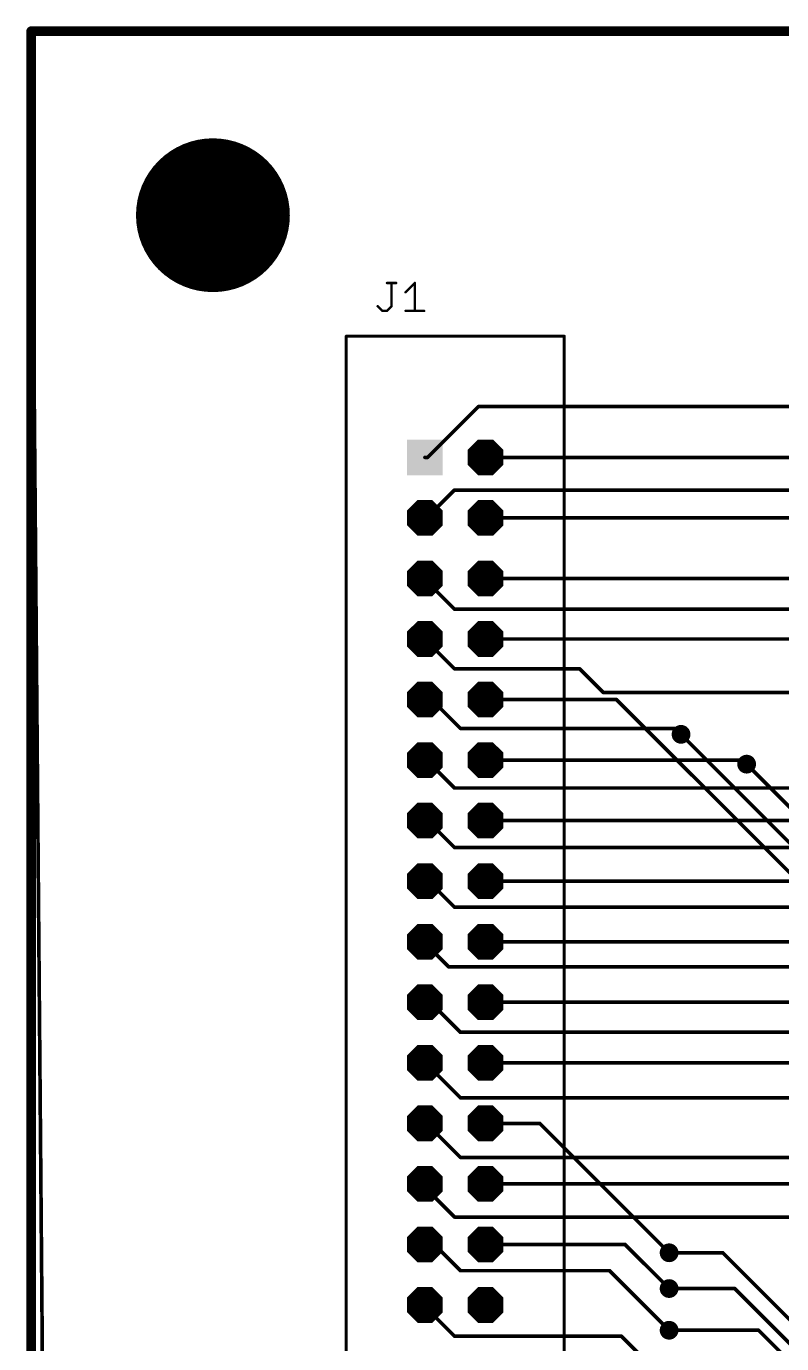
# Model space of a CAD drawing. Extents: x -0.2 to 96.6, y -1.3 to 89.2.
# Drawn here: x -0.2 to 31.5, y 33.9 to 89.2 of the extents above; entities that cross this region are included whole.
import ezdxf

# ---------------------------------------------------------------- set-up
doc = ezdxf.new("R2010")
doc.units = 0
for name, color, linetype in [('1', 22, 'CONTINUOUS'), ('16', 175, 'CONTINUOUS'), ('17', 82, 'CONTINUOUS'), ('18', 82, 'CONTINUOUS'), ('19', 53, 'CONTINUOUS'), ('20', 7, 'CONTINUOUS'), ('21', 253, 'CONTINUOUS'), ('23', 7, 'CONTINUOUS'), ('25', 253, 'CONTINUOUS')]:
    doc.layers.add(name, color=color, linetype=linetype)

# ---------------------------------------------------------------- blocks, each defined once
blk = doc.blocks.new('SQUAREP')
blk.add_solid([(-0.5, -0.5), (0.5, -0.5), (-0.5, 0.5), (0.5, 0.5)])
blk = doc.blocks.new('OCTAGONP')
at = {"const_width": 0.5}
blk.add_lwpolyline([(-0.25, -0.1036), (-0.25, 0.1036), (-0.1036, 0.25), (0.1036, 0.25), (0.25, 0.1036), (0.25, -0.1036), (0.1036, -0.25), (-0.1036, -0.25), (-0.25, -0.1036), (-0.25, 0.1036)], dxfattribs=at)
blk = doc.blocks.new('ROUNDV')
at = {"const_width": 0.5}
blk.add_lwpolyline([(0, -0.25, 1), (0, 0.25, 1), (0, -0.25)], format="xyb", dxfattribs=at)

msp = doc.modelspace()

# ---------------------------------------------------------------- linework, layer by layer
at = {"layer": '1'}
for points, const_width in [([(0, 89), (95.75, 89)], 0.4064), ([(0, 0), (0, 89)], 0.4064), ([(16.62, 71.12), (18.75, 73.25)], 0.1524), ([(18.75, 73.25), (46, 73.25)], 0.1524), ([(16.51, 71.12), (16.62, 71.12)], 0.1524), ([(19.05, 71.12), (46.63, 71.12)], 0.1524), ([(16.58, 68.58), (17.75, 69.75)], 0.1524), ([(17.75, 69.75), (46.75, 69.75)], 0.1524), ([(16.51, 68.58), (16.58, 68.58)], 0.1524), ([(19.05, 68.58), (47.67, 68.58)], 0.1524), ([(16.51, 66.04), (16.51, 65.99)], 0.1524), ([(16.51, 65.99), (17.75, 64.75)], 0.1524), ([(19.05, 66.04), (49.71, 66.04)], 0.1524), ([(17.75, 64.75), (49.5, 64.75)], 0.1524), ([(16.51, 63.5), (16.51, 63.49)], 0.1524), ([(16.51, 63.49), (17.75, 62.25)], 0.1524), ([(19.05, 63.5), (49.25, 63.5)], 0.1524), ([(17.75, 62.25), (23, 62.25)], 0.1524), ([(23, 62.25), (24, 61.25)], 0.1524), ([(16.51, 60.96), (16.79, 60.96)], 0.1524), ([(16.79, 60.96), (18, 59.75)], 0.1524), ([(24, 61.25), (57.05, 61.25)], 0.1524), ([(18, 59.75), (27, 59.75)], 0.1524), ([(27, 59.75), (27.25, 59.5)], 0.1524), ([(16.51, 58.42), (16.58, 58.42)], 0.1524), ([(16.58, 58.42), (17.75, 57.25)], 0.1524), ([(19.05, 58.42), (29.83, 58.42)], 0.1524), ([(29.83, 58.42), (30, 58.25)], 0.1524), ([(17.75, 57.25), (32.5, 57.25)], 0.1524), ([(16.51, 55.88), (16.62, 55.88)], 0.1524), ([(16.62, 55.88), (17.75, 54.75)], 0.1524), ([(19.05, 55.88), (32.63, 55.88)], 0.1524), ([(17.75, 54.75), (34, 54.75)], 0.1524), ([(16.51, 53.34), (16.66, 53.34)], 0.1524), ([(16.66, 53.34), (17.75, 52.25)], 0.1524), ([(19.05, 53.34), (34.59, 53.34)], 0.1524), ([(17.75, 52.25), (35.5, 52.25)], 0.1524), ([(16.51, 50.8), (16.51, 50.74)], 0.1524), ([(19.05, 50.8), (50.45, 50.8)], 0.1524), ([(16.51, 50.74), (17.5, 49.75)], 0.1524), ([(17.5, 49.75), (49.5, 49.75)], 0.1524), ([(16.51, 48.26), (16.74, 48.26)], 0.1524), ([(16.74, 48.26), (18, 47)], 0.1524), ([(19.05, 48.26), (42.49, 48.26)], 0.1524), ([(18, 47), (52.25, 47)], 0.1524), ([(16.51, 45.72), (16.53, 45.72)], 0.1524), ([(16.53, 45.72), (18, 44.25)], 0.1524), ([(19.05, 45.72), (45.97, 45.72)], 0.1524), ([(18, 44.25), (45, 44.25)], 0.1524), ([(19.05, 43.18), (21.32, 43.18)], 0.1524), ([(21.32, 43.18), (26.75, 37.75)], 0.1524), ([(16.51, 38.1), (16.9, 38.1)], 0.1524), ([(16.9, 38.1), (18, 37)], 0.1524), ([(19.05, 38.1), (24.9, 38.1)], 0.1524), ([(24.9, 38.1), (26.75, 36.25)], 0.1524), ([(18, 37), (24.25, 37)], 0.1524), ([(24.25, 37), (26.75, 34.5)], 0.1524), ([(16.51, 35.56), (16.51, 35.49)], 0.1524), ([(16.51, 35.49), (17.75, 34.25)], 0.1524), ([(17.75, 34.25), (24.75, 34.25)], 0.1524), ([(24.75, 34.25), (26.75, 32.25)], 0.1524)]:
    msp.add_lwpolyline(points, dxfattribs=dict(at, const_width=const_width))
for points, const_width in [([(0, 89.1016, 1), (0, 88.8984)], 0.2032), ([(0.1016, 89, 1), (-0.1016, 89)], 0.2032), ([(18.75, 73.2881, 1), (18.75, 73.2119)], 0.0762), ([(18.7769, 73.2231, 1), (18.7231, 73.2769)], 0.0762), ([(16.51, 71.1581, 1), (16.51, 71.0819)], 0.0762), ([(16.5931, 71.1469, 1), (16.6469, 71.0931)], 0.0762), ([(16.62, 71.0819, 1), (16.62, 71.1581)], 0.0762), ([(19.05, 71.1581, 1), (19.05, 71.0819)], 0.0762), ([(17.75, 69.7881, 1), (17.75, 69.7119)], 0.0762), ([(17.7769, 69.7231, 1), (17.7231, 69.7769)], 0.0762), ([(16.51, 68.6181, 1), (16.51, 68.5419)], 0.0762), ([(16.5531, 68.6069, 1), (16.6069, 68.5531)], 0.0762), ([(16.58, 68.5419, 1), (16.58, 68.6181)], 0.0762), ([(19.05, 68.6181, 1), (19.05, 68.5419)], 0.0762), ([(16.5481, 66.04, 1), (16.4719, 66.04)], 0.0762), ([(16.4719, 65.99, 1), (16.5481, 65.99)], 0.0762), ([(16.5369, 66.0169, 1), (16.4831, 65.9631)], 0.0762), ([(19.05, 66.0781, 1), (19.05, 66.0019)], 0.0762), ([(17.75, 64.7881, 1), (17.75, 64.7119)], 0.0762), ([(17.7231, 64.7231, 1), (17.7769, 64.7769)], 0.0762), ([(16.5481, 63.5, 1), (16.4719, 63.5)], 0.0762), ([(16.5369, 63.5169, 1), (16.4831, 63.4631)], 0.0762), ([(19.05, 63.5381, 1), (19.05, 63.4619)], 0.0762), ([(16.4719, 63.49, 1), (16.5481, 63.49)], 0.0762), ([(17.75, 62.2881, 1), (17.75, 62.2119)], 0.0762), ([(17.7231, 62.2231, 1), (17.7769, 62.2769)], 0.0762), ([(23.0269, 62.2769, 1), (22.9731, 62.2231)], 0.0762), ([(23, 62.2119, 1), (23, 62.2881)], 0.0762), ([(16.51, 60.9981, 1), (16.51, 60.9219)], 0.0762), ([(16.8169, 60.9869, 1), (16.7631, 60.9331)], 0.0762), ([(16.79, 60.9219, 1), (16.79, 60.9981)], 0.0762), ([(24, 61.2881, 1), (24, 61.2119)], 0.0762), ([(23.9731, 61.2231, 1), (24.0269, 61.2769)], 0.0762), ([(18, 59.7881, 1), (18, 59.7119)], 0.0762), ([(17.9731, 59.7231, 1), (18.0269, 59.7769)], 0.0762), ([(27.0269, 59.7769, 1), (26.9731, 59.7231)], 0.0762), ([(27, 59.7119, 1), (27, 59.7881)], 0.0762), ([(27.2231, 59.4731, 1), (27.2769, 59.5269)], 0.0762), ([(16.51, 58.4581, 1), (16.51, 58.3819)], 0.0762), ([(16.6069, 58.4469, 1), (16.5531, 58.3931)], 0.0762), ([(16.58, 58.3819, 1), (16.58, 58.4581)], 0.0762), ([(19.05, 58.4581, 1), (19.05, 58.3819)], 0.0762), ([(29.8569, 58.4469, 1), (29.8031, 58.3931)], 0.0762), ([(29.83, 58.3819, 1), (29.83, 58.4581)], 0.0762), ([(29.9731, 58.2231, 1), (30.0269, 58.2769)], 0.0762), ([(17.75, 57.2881, 1), (17.75, 57.2119)], 0.0762), ([(17.7231, 57.2231, 1), (17.7769, 57.2769)], 0.0762), ([(16.51, 55.9181, 1), (16.51, 55.8419)], 0.0762), ([(16.6469, 55.9069, 1), (16.5931, 55.8531)], 0.0762), ([(16.62, 55.8419, 1), (16.62, 55.9181)], 0.0762), ([(19.05, 55.9181, 1), (19.05, 55.8419)], 0.0762), ([(17.75, 54.7881, 1), (17.75, 54.7119)], 0.0762), ([(17.7231, 54.7231, 1), (17.7769, 54.7769)], 0.0762), ([(16.51, 53.3781, 1), (16.51, 53.3019)], 0.0762), ([(16.6869, 53.3669, 1), (16.6331, 53.3131)], 0.0762), ([(16.66, 53.3019, 1), (16.66, 53.3781)], 0.0762), ([(19.05, 53.3781, 1), (19.05, 53.3019)], 0.0762), ([(17.75, 52.2881, 1), (17.75, 52.2119)], 0.0762), ([(17.7231, 52.2231, 1), (17.7769, 52.2769)], 0.0762), ([(16.5481, 50.8, 1), (16.4719, 50.8)], 0.0762), ([(19.05, 50.8381, 1), (19.05, 50.7619)], 0.0762), ([(16.4719, 50.74, 1), (16.5481, 50.74)], 0.0762), ([(16.5369, 50.7669, 1), (16.4831, 50.7131)], 0.0762), ([(17.5, 49.7881, 1), (17.5, 49.7119)], 0.0762), ([(17.4731, 49.7231, 1), (17.5269, 49.7769)], 0.0762), ([(16.51, 48.2981, 1), (16.51, 48.2219)], 0.0762), ([(16.7669, 48.2869, 1), (16.7131, 48.2331)], 0.0762), ([(16.74, 48.2219, 1), (16.74, 48.2981)], 0.0762), ([(19.05, 48.2981, 1), (19.05, 48.2219)], 0.0762), ([(18, 47.0381, 1), (18, 46.9619)], 0.0762), ([(17.9731, 46.9731, 1), (18.0269, 47.0269)], 0.0762), ([(16.51, 45.7581, 1), (16.51, 45.6819)], 0.0762), ([(16.5569, 45.7469, 1), (16.5031, 45.6931)], 0.0762), ([(16.53, 45.6819, 1), (16.53, 45.7581)], 0.0762), ([(19.05, 45.7581, 1), (19.05, 45.6819)], 0.0762), ([(18, 44.2881, 1), (18, 44.2119)], 0.0762), ([(17.9731, 44.2231, 1), (18.0269, 44.2769)], 0.0762), ([(19.05, 43.2181, 1), (19.05, 43.1419)], 0.0762), ([(21.3469, 43.2069, 1), (21.2931, 43.1531)], 0.0762), ([(21.32, 43.1419, 1), (21.32, 43.2181)], 0.0762), ([(16.51, 38.1381, 1), (16.51, 38.0619)], 0.0762), ([(16.9269, 38.1269, 1), (16.8731, 38.0731)], 0.0762), ([(16.9, 38.0619, 1), (16.9, 38.1381)], 0.0762), ([(19.05, 38.1381, 1), (19.05, 38.0619)], 0.0762), ([(24.9269, 38.1269, 1), (24.8731, 38.0731)], 0.0762), ([(24.9, 38.0619, 1), (24.9, 38.1381)], 0.0762), ([(26.7231, 37.7231, 1), (26.7769, 37.7769)], 0.0762), ([(18, 37.0381, 1), (18, 36.9619)], 0.0762), ([(17.9731, 36.9731, 1), (18.0269, 37.0269)], 0.0762), ([(24.2769, 37.0269, 1), (24.2231, 36.9731)], 0.0762), ([(24.25, 36.9619, 1), (24.25, 37.0381)], 0.0762), ([(26.7231, 36.2231, 1), (26.7769, 36.2769)], 0.0762), ([(16.5481, 35.56, 1), (16.4719, 35.56)], 0.0762), ([(16.4719, 35.49, 1), (16.5481, 35.49)], 0.0762), ([(16.5369, 35.5169, 1), (16.4831, 35.4631)], 0.0762), ([(17.75, 34.2881, 1), (17.75, 34.2119)], 0.0762), ([(17.7231, 34.2231, 1), (17.7769, 34.2769)], 0.0762), ([(24.7769, 34.2769, 1), (24.7231, 34.2231)], 0.0762), ([(24.75, 34.2119, 1), (24.75, 34.2881)], 0.0762), ([(26.7231, 34.4731, 1), (26.7769, 34.5269)], 0.0762)]:
    msp.add_lwpolyline(points, format="xyb", dxfattribs=dict(at, const_width=const_width))
at = {"layer": '16', "const_width": 0.1524}
for points in [[(95.75, 89), (0, 89)], [(0, 89), (0, 88.75)], [(0, 88.75), (0.75, 0)], [(19.05, 60.96), (24.54, 60.96)], [(24.54, 60.96), (46.25, 39.25)], [(27.25, 59.5), (46, 40.75)], [(30, 58.25), (46, 42.25)], [(16.57, 43.18), (18, 41.75)], [(18, 41.75), (41.75, 41.75)], [(16.51, 40.64), (16.51, 40.49)], [(16.51, 40.49), (17.75, 39.25)], [(19.05, 40.64), (41.36, 40.64)], [(17.75, 39.25), (41.75, 39.25)], [(26.75, 37.75), (29, 37.75)], [(29, 37.75), (42.5, 24.25)], [(26.75, 36.25), (29.5, 36.25)], [(29.5, 36.25), (44, 21.75)], [(26.75, 34.5), (30.5, 34.5)], [(30.5, 34.5), (50.5, 14.5)]]:
    msp.add_lwpolyline(points, dxfattribs=at)
at = {"layer": '16', "const_width": 0.0762}
for points in [[(0, 89.0381, 1), (0, 88.9619)], [(0.0381, 89, 1), (-0.0381, 89)], [(0.0381, 88.7503, 1), (-0.0381, 88.7497)], [(-0.0381, 88.75, 1), (0.0381, 88.75)], [(19.05, 60.9981, 1), (19.05, 60.9219)], [(24.5669, 60.9869, 1), (24.5131, 60.9331)], [(24.54, 60.9219, 1), (24.54, 60.9981)], [(27.2769, 59.5269, 1), (27.2231, 59.4731)], [(30.0269, 58.2769, 1), (29.9731, 58.2231)], [(16.5969, 43.2069, 1), (16.5431, 43.1531)], [(18, 41.7881, 1), (18, 41.7119)], [(17.9731, 41.7231, 1), (18.0269, 41.7769)], [(16.5481, 40.64, 1), (16.4719, 40.64)], [(16.4719, 40.49, 1), (16.5481, 40.49)], [(16.5369, 40.5169, 1), (16.4831, 40.4631)], [(19.05, 40.6781, 1), (19.05, 40.6019)], [(17.75, 39.2881, 1), (17.75, 39.2119)], [(17.7231, 39.2231, 1), (17.7769, 39.2769)], [(26.75, 37.7881, 1), (26.75, 37.7119)], [(29.0269, 37.7769, 1), (28.9731, 37.7231)], [(29, 37.7119, 1), (29, 37.7881)], [(26.75, 36.2881, 1), (26.75, 36.2119)], [(29.5269, 36.2769, 1), (29.4731, 36.2231)], [(29.5, 36.2119, 1), (29.5, 36.2881)], [(26.75, 34.5381, 1), (26.75, 34.4619)], [(30.5269, 34.5269, 1), (30.4731, 34.4731)], [(30.5, 34.4619, 1), (30.5, 34.5381)]]:
    msp.add_lwpolyline(points, format="xyb", dxfattribs=at)
at = {"layer": '19'}
msp.add_line((16.57, 43.18), (16.51, 43.18), dxfattribs=at)
at = {"layer": '20'}
for p, q in [((95.85, 88.9), (0, 88.9)), ((0, 88.9), (0, 0))]:
    msp.add_line(p, q, dxfattribs=at)
at = {"layer": '21', "const_width": 0.1016}
for points in [[(14.9186, 78.4362), (15.3084, 78.4362)], [(15.1135, 77.4617), (15.1135, 78.4362)], [(15.6982, 78.0464), (16.088, 78.4362)], [(16.088, 78.4362), (16.088, 77.2668)], [(14.5288, 77.4617), (14.7237, 77.2668)], [(14.9186, 77.2668), (15.1135, 77.4617)], [(14.7237, 77.2668), (14.9186, 77.2668)], [(15.6982, 77.2668), (16.4778, 77.2668)]]:
    msp.add_lwpolyline(points, dxfattribs=at)
at = {"layer": '21', "const_width": 0.0508}
for points in [[(14.9186, 78.4616, 1), (14.9186, 78.4108)], [(15.1389, 78.4362, 1), (15.0881, 78.4362)], [(15.3084, 78.4108, 1), (15.3084, 78.4616)], [(16.1134, 78.4362, 1), (16.0626, 78.4362)], [(16.106, 78.4182, 1), (16.07, 78.4542)], [(15.6802, 78.0644, 1), (15.7162, 78.0284)], [(14.5468, 77.4797, 1), (14.5108, 77.4437)], [(15.0881, 77.4617, 1), (15.1389, 77.4617)], [(15.1315, 77.4437, 1), (15.0955, 77.4797)], [(14.7237, 77.2922, 1), (14.7237, 77.2414)], [(14.7057, 77.2488, 1), (14.7417, 77.2848)], [(14.9006, 77.2848, 1), (14.9366, 77.2488)], [(14.9186, 77.2414, 1), (14.9186, 77.2922)], [(15.6982, 77.2922, 1), (15.6982, 77.2414)], [(16.0626, 77.2668, 1), (16.1134, 77.2668)], [(16.4778, 77.2414, 1), (16.4778, 77.2922)]]:
    msp.add_lwpolyline(points, format="xyb", dxfattribs=at)
at = {"layer": '23'}
msp.add_point((16.51, 71.12), dxfattribs=at)
at = {"layer": '25', "const_width": 0.0635}
for points in [[(13.2398, 76.2, 1), (13.1762, 76.2)], [(13.208, 76.2318, 1), (13.208, 76.1683)], [(22.3837, 76.2, 1), (22.3203, 76.2)], [(22.352, 76.1683, 1), (22.352, 76.2318)]]:
    msp.add_lwpolyline(points, format="xyb", dxfattribs=at)
at = {"layer": '25', "const_width": 0.127}
for points in [[(13.208, 76.2), (22.352, 76.2)], [(13.208, 25.4), (13.208, 76.2)], [(22.352, 76.2), (22.352, 25.4)]]:
    msp.add_lwpolyline(points, dxfattribs=at)

# ---------------------------------------------------------------- block references
at = {"layer": '17', "xscale": 1.4986, "yscale": 1.4986}
for name, p in [('SQUAREP', (16.51, 71.12)), ('SQUAREP', (16.51, 71.12)), ('OCTAGONP', (19.05, 71.12)), ('OCTAGONP', (19.05, 71.12)), ('OCTAGONP', (16.51, 68.58)), ('OCTAGONP', (16.51, 68.58)), ('OCTAGONP', (19.05, 68.58)), ('OCTAGONP', (19.05, 68.58)), ('OCTAGONP', (16.51, 66.04)), ('OCTAGONP', (16.51, 66.04)), ('OCTAGONP', (19.05, 66.04)), ('OCTAGONP', (19.05, 66.04)), ('OCTAGONP', (16.51, 63.5)), ('OCTAGONP', (16.51, 63.5)), ('OCTAGONP', (19.05, 63.5)), ('OCTAGONP', (19.05, 63.5)), ('OCTAGONP', (16.51, 60.96)), ('OCTAGONP', (16.51, 60.96)), ('OCTAGONP', (19.05, 60.96)), ('OCTAGONP', (19.05, 60.96)), ('OCTAGONP', (16.51, 58.42)), ('OCTAGONP', (16.51, 58.42)), ('OCTAGONP', (19.05, 58.42)), ('OCTAGONP', (19.05, 58.42)), ('OCTAGONP', (16.51, 55.88)), ('OCTAGONP', (16.51, 55.88)), ('OCTAGONP', (19.05, 55.88)), ('OCTAGONP', (19.05, 55.88)), ('OCTAGONP', (16.51, 53.34)), ('OCTAGONP', (16.51, 53.34)), ('OCTAGONP', (19.05, 53.34)), ('OCTAGONP', (19.05, 53.34)), ('OCTAGONP', (16.51, 50.8)), ('OCTAGONP', (16.51, 50.8)), ('OCTAGONP', (19.05, 50.8)), ('OCTAGONP', (19.05, 50.8)), ('OCTAGONP', (16.51, 48.26)), ('OCTAGONP', (16.51, 48.26)), ('OCTAGONP', (19.05, 48.26)), ('OCTAGONP', (19.05, 48.26)), ('OCTAGONP', (16.51, 45.72)), ('OCTAGONP', (16.51, 45.72)), ('OCTAGONP', (19.05, 45.72)), ('OCTAGONP', (19.05, 45.72)), ('OCTAGONP', (16.51, 43.18)), ('OCTAGONP', (16.51, 43.18)), ('OCTAGONP', (19.05, 43.18)), ('OCTAGONP', (19.05, 43.18)), ('OCTAGONP', (16.51, 40.64)), ('OCTAGONP', (16.51, 40.64)), ('OCTAGONP', (19.05, 40.64)), ('OCTAGONP', (19.05, 40.64)), ('OCTAGONP', (16.51, 38.1)), ('OCTAGONP', (16.51, 38.1)), ('OCTAGONP', (19.05, 38.1)), ('OCTAGONP', (19.05, 38.1)), ('OCTAGONP', (16.51, 35.56)), ('OCTAGONP', (16.51, 35.56)), ('OCTAGONP', (19.05, 35.56)), ('OCTAGONP', (19.05, 35.56))]:
    msp.add_blockref(name, p, dxfattribs=at)
at = {"layer": '18'}
for p, xscale, yscale in [((7.62, 81.28), 6.4516, 6.4516), ((7.62, 81.28), 6.4516, 6.4516), ((27.25, 59.5), 0.7874, 0.7874), ((27.25, 59.5), 0.7874, 0.7874), ((30, 58.25), 0.7874, 0.7874), ((30, 58.25), 0.7874, 0.7874), ((26.75, 37.75), 0.7874, 0.7874), ((26.75, 37.75), 0.7874, 0.7874), ((26.75, 36.25), 0.7874, 0.7874), ((26.75, 36.25), 0.7874, 0.7874), ((26.75, 34.5), 0.7874, 0.7874), ((26.75, 34.5), 0.7874, 0.7874)]:
    msp.add_blockref('ROUNDV', p, dxfattribs=dict(at, xscale=xscale, yscale=yscale))

doc.saveas('drawing.dxf')
